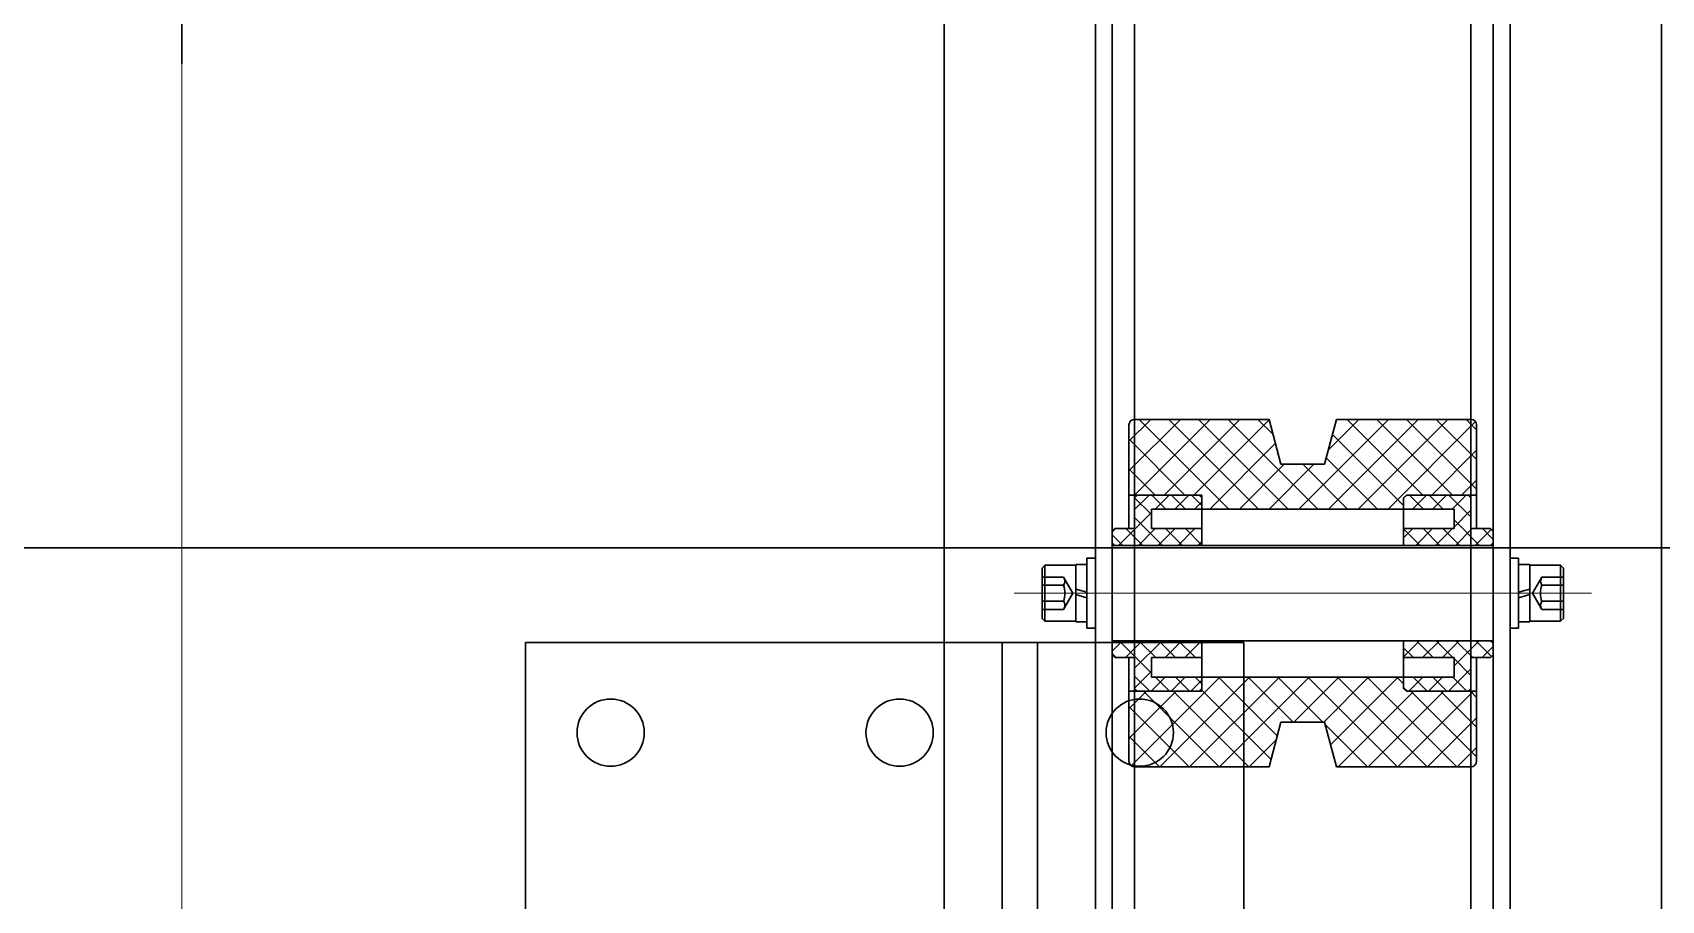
# Model space of a CAD drawing. Extents: x 539033 to 804858, y 468425 to 1263560.
# Drawn here: x 743904.6 to 744195.2, y 509655.7 to 509810.5 of the extents above; entities that cross this region are included whole.
import ezdxf

# ---------------------------------------------------------------- set-up
doc = ezdxf.new("R2010")
doc.units = 0
doc.header["$LTSCALE"] = 1000
doc.header["$MEASUREMENT"] = 0
for name, pattern in [('0', [0, 0]), ('ACAD_ISO04W100', [30, 24, -3, 0, -3]), ('ACAD_ISO10W100', [18.5, 12, -3, 0.5, -3]), ('SOLID', [0])]:
    doc.linetypes.add(name, pattern=pattern)
doc.layers.get('0').update_dxf_attribs({"linetype": 'CONTINUOUS'})
for name, color, linetype, lineweight in [('中心线', 1, 'ACAD_ISO10W100', 15), ('标注', 7, 'SOLID', 15), ('点划线', 1, 'ACAD_ISO04W100', 15), ('粗实线', 7, '0', 30)]:
    doc.layers.add(name, color=color, linetype=linetype, lineweight=lineweight)
doc.layers.add('摄像头', color=7, linetype='CONTINUOUS')

# ---------------------------------------------------------------- blocks, each defined once
blk = doc.blocks.new('A$C3CA42C6C')
at = {"layer": '标注'}
h = blk.add_hatch(dxfattribs=at)
h.set_pattern_fill('ANSI37', color=256, scale=30, angle=270, style=0)
h.set_pattern_definition([(225, (512.0958, 544.0855), (-2.65165, 2.65165), []), (135, (512.0958, 544.0855), (2.65165, 2.65165), [])])
h.paths.add_polyline_path([(55, 48.28), (55, 50.78), (42, 50.78), (42, 63.28, -0.414214), (43, 64.28), (67, 64.28), (69.1, 56.28), (76.9, 56.28), (79, 64.28), (103, 64.28, -0.414214), (104, 63.28), (104, 50.78), (91, 50.78), (91, 48.28)])
h.paths.add_polyline_path([(91, 18.28), (91, 15.78), (104, 15.78), (104, 3.28, -0.414214), (103, 2.28), (79, 2.28), (76.9, 10.28), (69.1, 10.28), (67, 2.28), (43, 2.28, -0.414214), (42, 3.28), (42, 15.78), (55, 15.78), (55, 18.28)])
h = blk.add_hatch(dxfattribs=at)
h.set_pattern_fill('ANSI37', color=256, scale=20, angle=180, style=0)
h.set_pattern_definition([(315, (-50.907, 240.0758), (-1.767767, -1.767767), []), (225, (-50.907, 240.0758), (-1.767767, 1.767767), [])])
h.paths.add_polyline_path([(55, 21.78), (46, 21.78), (46, 18.28), (55, 18.28), (55, 16.28), (54.5, 15.78), (43.5, 15.78), (43, 16.28), (43, 21.78), (39.5, 21.78), (39, 22.28), (39, 24.28), (39.5, 24.78), (55, 24.78)])
h.paths.add_polyline_path([(107, 22.28), (106.5, 21.78), (103, 21.78), (103, 16.28), (102.5, 15.78), (91.5, 15.78), (91, 16.28), (91, 18.28), (100, 18.28), (100, 21.78), (91, 21.78), (91, 24.78), (106.5, 24.78), (107, 24.28)])
h.paths.add_polyline_path([(103, 44.78), (106.5, 44.78), (107, 44.28), (107, 42.28), (106.5, 41.78), (91, 41.78), (91, 44.78), (100, 44.78), (100, 48.28), (91, 48.28), (91, 50.28), (91.5, 50.78), (102.5, 50.78), (103, 50.28)])
h.paths.add_polyline_path([(55, 48.28), (46, 48.28), (46, 44.78), (55, 44.78), (55, 41.78), (39.5, 41.78), (39, 42.28), (39, 44.28), (39.5, 44.78), (43, 44.78), (43, 50.28), (43.5, 50.78), (54.5, 50.78), (55, 50.28)])
at = {"color": 6}
blk.add_line((273, 361.27), (273, 127.67), dxfattribs=at)
at = {"layer": '点划线'}
blk.add_line((21.5, 33.26), (124.5, 33.26), dxfattribs=at)
at = {"layer": '粗实线', "color": 3}
for p, q in [((43, 414.26), (43, -707.05)), ((103, -707.05), (103, 414.26))]:
    blk.add_line(p, q, dxfattribs=at)
at = {"layer": '粗实线'}
for p, q in [((107, 365.26), (107, -716.74)), ((110, 365.26), (110, -716.74)), ((137, 365.26), (137, -716.74)), ((9, 233.26), (9, -716.74)), ((36, 233.26), (36, -716.74)), ((39, 233.26), (39, -716.74)), ((67, 64.28), (43, 64.28)), ((67, 64.28), (69.1, 56.28)), ((79, 64.28), (76.9, 56.28)), ((103, 64.28), (79, 64.28)), ((42, 63.28), (42, 44.78)), ((104, 63.28), (104, 44.78)), ((76.9, 56.28), (69.1, 56.28)), ((54.5, 50.78), (42, 50.78)), ((43.5, 50.78), (43, 50.28)), ((43, 50.28), (43, 44.78)), ((54.5, 50.78), (55, 50.28)), ((55, 50.28), (55, 44.78)), ((91.5, 50.78), (91, 50.28)), ((91, 50.78), (104, 50.78)), ((91, 50.78), (91, 44.78)), ((102.5, 50.78), (103, 50.28)), ((103, 50.28), (103, 44.78)), ((55, 48.28), (46, 48.28)), ((46, 48.28), (46, 44.78)), ((91, 48.28), (55, 48.28)), ((91, 48.28), (100, 48.28)), ((100, 48.28), (100, 44.78)), ((39.5, 44.78), (39, 44.28)), ((39, 44.28), (39, 41.78)), ((43, 44.78), (39.5, 44.78)), ((55, 44.78), (46, 44.78)), ((55, 41.78), (55, 44.78)), ((91, 41.78), (91, 44.78)), ((91, 44.78), (100, 44.78)), ((103, 44.78), (106.5, 44.78)), ((106.5, 44.78), (107, 44.28)), ((107, 44.28), (107, 22.28)), ((39.5, 41.78), (39, 42.28)), ((107, 41.78), (39, 41.78)), ((58.5, 41.78), (39.5, 41.78)), ((87.5, 41.78), (106.5, 41.78)), ((106.5, 41.78), (107, 42.28)), ((26.5, 37.76), (27, 38.26)), ((27, 38.26), (32.5, 38.26)), ((27, 38.26), (27, 28.26)), ((32.5, 28.16), (32.5, 38.36)), ((34.5, 38.36), (32.5, 38.36)), ((32.5, 38.26), (32.5, 28.26)), ((34.5, 27.01), (34.5, 39.51)), ((34.5, 39.51), (36, 39.51)), ((36, 39.51), (36, 27.01)), ((110, 39.51), (110, 27.01)), ((111.5, 39.51), (110, 39.51)), ((111.5, 27.01), (111.5, 39.51)), ((111.5, 38.36), (113.5, 38.36)), ((113.5, 28.16), (113.5, 38.36)), ((119, 38.26), (113.5, 38.26)), ((113.5, 38.26), (113.5, 28.26)), ((119, 38.26), (119, 28.26)), ((119.5, 37.76), (119, 38.26)), ((26.5, 37.76), (26.5, 28.76)), ((26.5, 36.15), (30.33, 36.15)), ((30.33, 36.15), (32, 33.26)), ((115.67, 36.15), (114, 33.26)), ((119.5, 36.15), (115.67, 36.15)), ((119.5, 37.76), (119.5, 28.76)), ((26.5, 34.71), (30.33, 34.71)), ((32, 33.26), (30.33, 30.38)), ((32.5, 34.01), (34.5, 33.47)), ((32.5, 33.01), (34.5, 32.47)), ((113.5, 34.01), (111.5, 33.47)), ((113.5, 33.01), (111.5, 32.47)), ((114, 33.26), (115.67, 30.38)), ((119.5, 34.71), (115.67, 34.71)), ((26.5, 31.82), (30.33, 31.82)), ((26.5, 30.38), (30.33, 30.38)), ((119.5, 31.82), (115.67, 31.82)), ((119.5, 30.38), (115.67, 30.38)), ((26.5, 28.76), (27, 28.26)), ((27, 28.26), (32.5, 28.26)), ((34.5, 28.16), (32.5, 28.16)), ((36, 27.01), (34.5, 27.01)), ((110, 27.01), (111.5, 27.01)), ((111.5, 28.16), (113.5, 28.16)), ((119, 28.26), (113.5, 28.26)), ((119.5, 28.76), (119, 28.26)), ((39.5, 24.78), (39, 24.28)), ((39, 24.78), (39, 22.28)), ((39, 24.78), (107, 24.78)), ((58.5, 24.78), (39.5, 24.78)), ((55, 21.78), (55, 24.78)), ((87.5, 24.78), (106.5, 24.78)), ((91, 21.78), (91, 24.78)), ((106.5, 24.78), (107, 24.28)), ((39, 22.28), (39.5, 21.78)), ((43, 21.78), (39.5, 21.78)), ((42, 21.78), (42, 3.28)), ((43, 21.78), (43, 16.28)), ((46, 18.28), (46, 21.78)), ((55, 21.78), (46, 21.78)), ((55, 21.78), (55, 16.28)), ((91, 21.78), (91, 15.78)), ((91, 21.78), (100, 21.78)), ((100, 18.28), (100, 21.78)), ((103, 21.78), (103, 16.28)), ((103, 21.78), (106.5, 21.78)), ((104, 21.78), (104, 3.28)), ((107, 22.28), (106.5, 21.78)), ((55, 18.28), (46, 18.28)), ((55, 18.28), (91, 18.28)), ((91, 18.28), (100, 18.28)), ((54.5, 15.78), (42, 15.78)), ((43, 16.28), (43.5, 15.78)), ((55, 16.28), (54.5, 15.78)), ((91, 16.28), (91.5, 15.78)), ((91, 15.78), (104, 15.78)), ((103, 16.28), (102.5, 15.78)), ((67, 2.28), (69.1, 10.28)), ((76.9, 10.28), (69.1, 10.28)), ((79, 2.28), (76.9, 10.28)), ((43, 2.28), (67, 2.28)), ((79, 2.28), (103, 2.28))]:
    blk.add_line(p, q, dxfattribs=at)
for centre, radius, start, end in [((43, 63.28), 1, 90, 180), ((103, 63.28), 1, 0, 90), ((29.35, 35.43), 1.21, 323.5307, 23.5307), ((116.65, 35.43), 1.21, 156.4693, 216.4693), ((26.07, 33.26), 4.5, 341.2917, 18.7083), ((119.93, 33.26), 4.5, 161.2917, 198.7083), ((29.35, 31.1), 1.21, 336.4693, 36.4693), ((116.65, 31.1), 1.21, 143.5307, 203.5307), ((43, 3.28), 1, 180, 270), ((103, 3.28), 1, 270, 0)]:
    blk.add_arc(centre, radius, start, end, dxfattribs=at)
blk = doc.blocks.new('A$C22717310')
at = {"layer": '中心线', "color": 1, "ltscale": 100}
blk.add_line((1260, 555), (0, 555), dxfattribs=at)
at = {"layer": '粗实线', "xscale": -1, "rotation": 90}
blk.add_blockref('A$C3CA42C6C', (533.26, 828), dxfattribs=at)
blk = doc.blocks.new('A$C54FB0A97')
at = {"layer": '中心线'}
blk.add_line((28.32, 725), (3068.98, 725), dxfattribs=at)
at = {"layer": '粗实线'}
for p, q in [((991.2, 914.5), (885.99, 914.5)), ((991.2, 834.5), (991.2, 914.5)), ((991.2, 786.32), (991.2, 834.5)), ((909.09, 786.32), (991.2, 786.32))]:
    blk.add_line(p, q, dxfattribs=at)
for points in [[(573.1, 540.38), (983.1, 540.38), (1008.1, 565.38), (1008.1, 1240.21), (983.1, 1265.21), (573.1, 1265.21), (548.1, 1240.21), (548.1, 565.38)], [(991.2, 877.65), (915.99, 877.65), (915.99, 871.35), (991.2, 871.35)]]:
    blk.add_lwpolyline(points, close=True, dxfattribs=at)
for centre in [(975.13, 895.92), (975.13, 853.08), (975.13, 801.52)]:
    blk.add_circle(centre, 6, dxfattribs=at)
blk = doc.blocks.new('A$C0E4615E3')
at = {"color": 0, "ltscale": 100}
blk.add_blockref('A$C54FB0A97', (360, 0), dxfattribs=at)
at = {"layer": '摄像头', "color": 1, "lineweight": 25, "ltscale": 100, "xscale": -1}
blk.add_blockref('A$C22717310', (1860, 170), dxfattribs=at)

msp = doc.modelspace()

# ---------------------------------------------------------------- block references
at = {"xscale": -1, "rotation": 270}
msp.add_blockref('A$C0E4615E3', (743206.2, 508350.46), dxfattribs=at)

doc.saveas('drawing.dxf')
